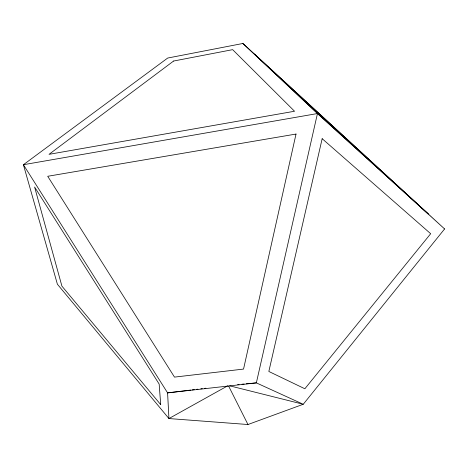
<?xml version="1.0" encoding="UTF-8"?>
<svg xmlns="http://www.w3.org/2000/svg" width="468" height="468" viewBox="0 0 468 468"><rect width="100%" height="100%" fill="white"/><g stroke="black" fill="none" stroke-linecap="round" stroke-linejoin="round"><path stroke-width="0.7" d="M444.6 228.94L303.246 404.27L247.97 424.523L168.936 418.556L57.394 284.222L23.4 164.718L167.696 58.044L242.886 43.477L444.6 228.94L317.456 113.548L242.886 43.477M227.676 385.837L168.936 418.556L167.591 392.874L23.4 164.718L317.456 113.548L256.353 382.877L167.591 392.874L186.387 390.587M187.832 390.411L190.728 390.055M192.172 389.879L194.337 389.616M196.507 389.353L197.952 389.177M200.848 388.826L202.293 388.651M204.457 388.387L205.908 388.206M237.662 384.614L239.101 384.48M241.974 384.21L244.132 384.012M246.291 383.813L256.353 382.877L303.246 404.27L229.729 385.837M228.647 386.129L247.97 424.523M296.022 134.053L243.547 369.082L174.494 377.109L47.713 176.284L296.022 134.053M322.165 138.692L268.837 371.469L304.855 388.768L430.683 233.713L322.165 138.692M173.61 61.033L49.029 154.335L294.542 111.249L232.649 49.655L173.61 61.033M428.167 213.876L320.404 116.041L254.387 54.054L428.167 213.876M160.711 404.621L61.916 286.135L34.591 186.989L159.167 384.082L160.711 404.621"/></g></svg>
